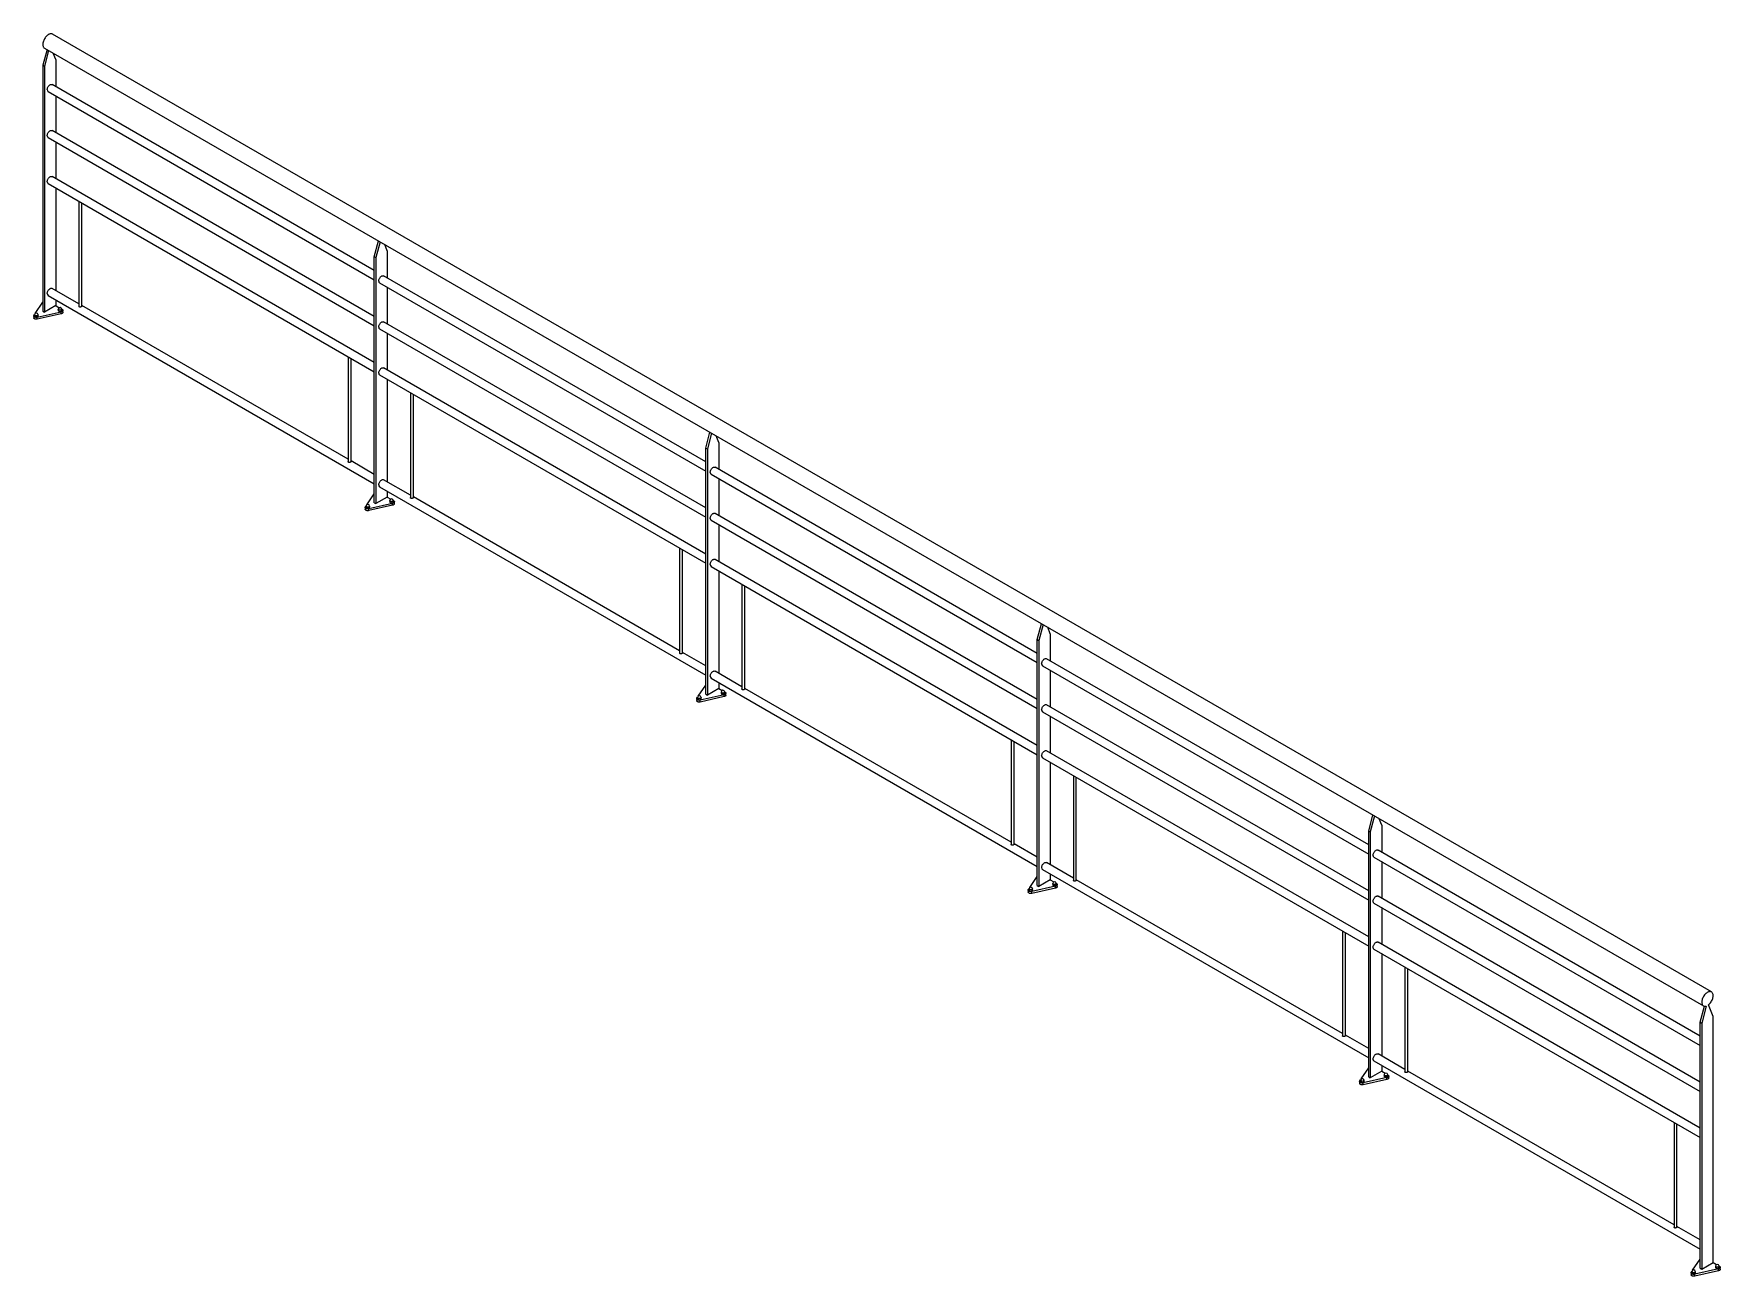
# Paper-space layout '_Isométrique' of a CAD drawing. Header units: millimetres. Extents: x -5197 to 40, y -414 to 3443.
import ezdxf

# ---------------------------------------------------------------- set-up
doc = ezdxf.new("R2010")
doc.units = ezdxf.units.MM

psp = doc.layouts.new('_Isométrique')

# ---------------------------------------------------------------- linework, layer by layer
at = {"color": 7, "linetype": 'Continuous', "lineweight": 15}
for p, q in [((12.5, 468.5), (-5138.8, 3442.3)), ((-5155.9, 3394.4), (-5169, 3345.5)), ((-5151, 3391.6), (-5164, 3342.6)), ((-5163.8, 3399), (-12.5, 425.2)), ((-5128.6, 3363.1), (-5136.4, 3383.2)), ((-5128.6, 3363.1), (-5128.6, 3279.1)), ((-5169, 3345.5), (-5164, 3342.6)), ((-5169, 3345.5), (-5169, 2581.6)), ((-5164, 3342.6), (-5164, 2578.8)), ((-5152.6, 3264), (-4139.7, 2679.3)), ((-4139.7, 2708.2), (-5140.1, 3285.7)), ((-5128.6, 3250.2), (-5128.6, 3136.2)), ((-4139.7, 2565.3), (-5140.1, 3142.8)), ((-5152.6, 3121.1), (-4139.7, 2536.4)), ((-5128.6, 3107.3), (-5128.6, 2993.3)), ((-4139.7, 2422.4), (-5140.1, 2999.9)), ((-5152.6, 2978.2), (-4139.7, 2393.5)), ((-5128.6, 2964.4), (-5128.6, 2646.3)), ((-5056.6, 2922.8), (-5056.6, 2597.5)), ((-5047.6, 2597.5), (-5047.6, 2917.6)), ((-4139.7, 2751.3), (-4126.6, 2800.2)), ((-4121.7, 2797.4), (-4134.7, 2748.5)), ((-4099.4, 2768.9), (-4107.1, 2789)), ((-4139.7, 2751.3), (-4134.7, 2748.5)), ((-4139.7, 1987.4), (-4139.7, 2751.3)), ((-4134.7, 2748.5), (-4134.7, 1984.6)), ((-4099.4, 2768.9), (-4099.4, 2684.9)), ((-3110.4, 2114), (-4110.8, 2691.5)), ((-5152.6, 2631.2), (-4139.7, 2046.5)), ((-5056.6, 2604.7), (-5140.1, 2652.9)), ((-4123.3, 2669.9), (-3110.4, 2085.1)), ((-4099.4, 2656), (-4099.4, 2542)), ((-5197.2, 2567.2), (-5197.2, 2561.5)), ((-5196.6, 2568.9), (-5194.3, 2572.4)), ((-5194.5, 2570.9), (-5194.5, 2567.2)), ((-5192.3, 2575.3), (-5169, 2609.7)), ((-5112.2, 2579.5), (-5186, 2562.8)), ((-5112.2, 2573.7), (-5186, 2557.1)), ((-5183.5, 2567.2), (-5183.5, 2570.9)), ((-5169, 2581.6), (-5164, 2578.8)), ((-5128.6, 2599.2), (-5164, 2578.8)), ((-5128.6, 2617.4), (-5128.6, 2599.2)), ((-5128.6, 2599.2), (-5117.8, 2592.9)), ((-5121, 2588), (-5121, 2584.3)), ((-5112.2, 2573.7), (-5112.2, 2579.5)), ((-5110, 2588.4), (-5109.2, 2587.9)), ((-5110, 2584.3), (-5110, 2588)), ((-5106.5, 2578.6), (-5106.5, 2584.3)), ((-4220.8, 2122.2), (-5047.6, 2599.5)), ((-5186, 2557.1), (-5186, 2562.8)), ((-4123.3, 2527), (-3110.4, 1942.2)), ((-3110.4, 1971.1), (-4110.8, 2548.6)), ((-4099.4, 2513.1), (-4099.4, 2399.1)), ((-4220.8, 2440.3), (-4220.8, 2115)), ((-4211.8, 2115), (-4211.8, 2435.1)), ((-4123.3, 2384.1), (-3110.4, 1799.3)), ((-3110.4, 1828.2), (-4110.8, 2405.7)), ((-4099.4, 2370.3), (-4099.4, 2052.1)), ((-4027.3, 2328.6), (-4027.3, 2003.3)), ((-4018.3, 2003.3), (-4018.3, 2323.4)), ((-3110.4, 2157.1), (-3097.4, 2206.1)), ((-3092.4, 2203.2), (-3105.5, 2154.3)), ((-3110.4, 2157.1), (-3105.5, 2154.3)), ((-3110.4, 1393.3), (-3110.4, 2157.1)), ((-3105.5, 2154.3), (-3105.5, 1390.4)), ((-3070.1, 2174.7), (-3077.9, 2194.8)), ((-3070.1, 2174.7), (-3070.1, 2090.7)), ((-4139.7, 2075.4), (-4211.8, 2117)), ((-2081.2, 1519.8), (-3081.5, 2097.3)), ((-4027.3, 2010.5), (-4110.8, 2058.7)), ((-3094, 2075.7), (-2081.2, 1490.9)), ((-3070.1, 2061.9), (-3070.1, 1947.8)), ((-4163, 1981.1), (-4139.7, 2015.5)), ((-4099.4, 2005), (-4134.7, 1984.6)), ((-4123.3, 2037), (-3110.4, 1452.3)), ((-4099.4, 2023.2), (-4099.4, 2005)), ((-4099.4, 2005), (-4088.6, 1998.8)), ((-4091.7, 1993.8), (-4091.7, 1990.1)), ((-4080.8, 1994.2), (-4079.9, 1993.8)), ((-4080.7, 1990.1), (-4080.7, 1993.8)), ((-4077.3, 1984.4), (-4077.3, 1990.1)), ((-3191.5, 1528), (-4018.3, 2005.3)), ((-4167.9, 1973), (-4167.9, 1967.3)), ((-4167.3, 1974.7), (-4165, 1978.2)), ((-4165.2, 1976.7), (-4165.2, 1973)), ((-4083, 1985.3), (-4156.7, 1968.6)), ((-4083, 1979.6), (-4156.7, 1962.9)), ((-4156.7, 1962.9), (-4156.7, 1968.6)), ((-4154.2, 1973), (-4154.2, 1976.7)), ((-4139.7, 1987.4), (-4134.7, 1984.6)), ((-4083, 1979.6), (-4083, 1985.3)), ((-2081.2, 1376.9), (-3081.5, 1954.4)), ((-3094, 1932.8), (-2081.2, 1348.1)), ((-3070.1, 1919), (-3070.1, 1804.9)), ((-3191.5, 1846.1), (-3191.5, 1520.8)), ((-3182.5, 1520.8), (-3182.5, 1841)), ((-3094, 1789.9), (-2081.2, 1205.2)), ((-2081.2, 1234), (-3081.5, 1811.5)), ((-3070.1, 1776.1), (-3070.1, 1457.9)), ((-2998, 1734.5), (-2998, 1409.1)), ((-2989, 1409.1), (-2989, 1729.3)), ((-2081.2, 1563), (-2068.1, 1611.9)), ((-2063.2, 1609), (-2076.2, 1560.1)), ((-2040.9, 1580.5), (-2048.6, 1600.6)), ((-2040.9, 1580.5), (-2040.9, 1496.5)), ((-3110.4, 1481.2), (-3182.5, 1522.8)), ((-2081.2, 1563), (-2076.2, 1560.1)), ((-2081.2, 799.1), (-2081.2, 1563)), ((-2076.2, 1560.1), (-2076.2, 796.2)), ((-2064.8, 1481.5), (-1051.9, 896.8)), ((-1051.9, 925.6), (-2052.3, 1503.1)), ((-2040.9, 1467.7), (-2040.9, 1353.7)), ((-3133.8, 1386.9), (-3110.4, 1421.4)), ((-3094, 1442.9), (-2081.2, 858.1)), ((-2998, 1416.3), (-3081.5, 1464.5)), ((-3070.1, 1429), (-3070.1, 1410.8)), ((-3138.6, 1378.8), (-3138.6, 1373.1)), ((-3138.1, 1380.6), (-3135.7, 1384)), ((-3135.9, 1382.5), (-3135.9, 1378.8)), ((-3053.7, 1391.1), (-3127.5, 1374.4)), ((-3053.7, 1385.4), (-3127.5, 1368.7)), ((-3127.5, 1368.7), (-3127.5, 1374.4)), ((-3124.9, 1378.8), (-3124.9, 1382.5)), ((-3110.4, 1393.3), (-3105.5, 1390.4)), ((-3070.1, 1410.8), (-3105.5, 1390.4)), ((-3070.1, 1410.8), (-3059.3, 1404.6)), ((-3062.5, 1399.6), (-3062.5, 1395.9)), ((-3053.7, 1385.4), (-3053.7, 1391.1)), ((-3051.5, 1400.1), (-3050.6, 1399.6)), ((-3051.5, 1395.9), (-3051.5, 1399.6)), ((-3048, 1390.2), (-3048, 1395.9)), ((-2162.2, 933.8), (-2989, 1411.1)), ((-2064.8, 1338.6), (-1051.9, 753.9)), ((-1051.9, 782.7), (-2052.3, 1360.2)), ((-2040.9, 1324.8), (-2040.9, 1210.8)), ((-2162.2, 1252), (-2162.2, 926.6)), ((-2153.2, 926.6), (-2153.2, 1246.8)), ((-1051.9, 639.8), (-2052.3, 1217.4)), ((-2064.8, 1195.7), (-1051.9, 611)), ((-2040.9, 1181.9), (-2040.9, 863.7)), ((-1968.8, 1140.3), (-1968.8, 815)), ((-1959.8, 815), (-1959.8, 1135.1)), ((-1051.9, 968.8), (-1038.9, 1017.7)), ((-1033.9, 1014.8), (-1046.9, 965.9)), ((-1011.6, 986.3), (-1019.3, 1006.4)), ((-1051.9, 968.8), (-1046.9, 965.9)), ((-1051.9, 204.9), (-1051.9, 968.8)), ((-1046.9, 965.9), (-1046.9, 202)), ((-1011.6, 986.3), (-1011.6, 902.4)), ((-2081.2, 887), (-2153.2, 928.6)), ((-22.6, 331.5), (-1023, 909)), ((-2064.8, 848.7), (-1051.9, 263.9)), ((-1968.8, 822.1), (-2052.3, 870.3)), ((-1035.5, 887.3), (-22.6, 302.6)), ((-1011.6, 873.5), (-1011.6, 759.5)), ((-2108.8, 786.4), (-2106.5, 789.8)), ((-2106.7, 788.3), (-2106.7, 784.7)), ((-2104.5, 792.7), (-2081.2, 827.2)), ((-2024.5, 796.9), (-2098.2, 780.3)), ((-2024.5, 791.2), (-2098.2, 774.5)), ((-2095.7, 784.7), (-2095.7, 788.3)), ((-2081.2, 799.1), (-2076.2, 796.2)), ((-2040.9, 816.6), (-2076.2, 796.2)), ((-2040.9, 834.9), (-2040.9, 816.6)), ((-2040.9, 816.6), (-2030, 810.4)), ((-2033.2, 805.4), (-2033.2, 801.7)), ((-2024.5, 791.2), (-2024.5, 796.9)), ((-2022.2, 805.9), (-2021.4, 805.4)), ((-2022.2, 801.7), (-2022.2, 805.4)), ((-2018.8, 796), (-2018.8, 801.7)), ((-1133, 339.6), (-1959.8, 816.9)), ((-2109.4, 784.7), (-2109.4, 778.9)), ((-2098.2, 774.5), (-2098.2, 780.3)), ((-1035.5, 744.4), (-22.6, 159.7)), ((-22.6, 188.6), (-1023, 766.1)), ((-1011.6, 730.6), (-1011.6, 616.6)), ((-1133, 657.8), (-1133, 332.5)), ((-1124, 332.5), (-1124, 652.6)), ((-1035.5, 601.5), (-22.6, 16.8)), ((-22.6, 45.7), (-1023, 623.2)), ((-1011.6, 587.7), (-1011.6, 269.5)), ((-939.5, 546.1), (-939.5, 220.8)), ((-930.5, 220.8), (-930.5, 540.9)), ((-22.6, 374.6), (-9.4, 424.1)), ((-3.5, 424.8), (-17.7, 371.7)), ((17.7, 392.1), (3.5, 428.9)), ((-22.6, 374.6), (-17.7, 371.7)), ((-22.6, -389.3), (-22.6, 374.6)), ((-17.7, 371.7), (-17.7, -392.1)), ((17.7, -371.7), (17.7, 392.1)), ((-1051.9, 292.8), (-1124, 334.4)), ((-939.5, 227.9), (-1023, 276.1)), ((-1075.3, 198.5), (-1051.9, 233)), ((-1011.6, 222.4), (-1046.9, 202)), ((-1035.5, 254.5), (-22.6, -330.2)), ((-1011.6, 240.7), (-1011.6, 222.4)), ((-1011.6, 222.4), (-1000.8, 216.2)), ((-1004, 211.2), (-1004, 207.5)), ((-993, 211.7), (-992.1, 211.2)), ((-993, 207.5), (-993, 211.2)), ((-103.7, -254.6), (-930.5, 222.7)), ((-1080.1, 190.5), (-1080.1, 184.8)), ((-1079.5, 192.2), (-1077.2, 195.6)), ((-1077.4, 194.2), (-1077.4, 190.5)), ((-995.2, 202.7), (-1068.9, 186.1)), ((-995.2, 197), (-1068.9, 180.4)), ((-1068.9, 180.4), (-1068.9, 186.1)), ((-1066.4, 190.5), (-1066.4, 194.2)), ((-1051.9, 204.9), (-1046.9, 202)), ((-995.2, 197), (-995.2, 202.7)), ((-989.5, 201.8), (-989.5, 207.5)), ((-103.7, 63.6), (-103.7, -261.7)), ((-94.7, -261.7), (-94.7, 58.4)), ((-22.6, -301.4), (-94.7, -259.8)), ((-46, -395.7), (-22.6, -361.2)), ((-50.8, -403.7), (-50.8, -409.4)), ((-50.3, -402), (-47.9, -398.5)), ((-48.1, -400), (-48.1, -403.7)), ((34.1, -391.5), (-39.7, -408.1)), ((34.1, -397.2), (-39.7, -413.8)), ((-39.7, -413.8), (-39.7, -408.1)), ((-37.1, -403.7), (-37.1, -400)), ((-22.6, -389.3), (-17.7, -392.1)), ((-17.7, -392.1), (17.7, -371.7)), ((17.7, -371.7), (28.5, -378)), ((25.3, -383), (25.3, -386.6)), ((34.1, -397.2), (34.1, -391.5)), ((36.3, -382.5), (37.2, -383)), ((36.3, -386.6), (36.3, -383)), ((39.8, -392.3), (39.8, -386.6))]:
    psp.add_line(p, q, dxfattribs=at)
at = {"color": 7, "linetype": 'Continuous', "lineweight": 15, "flags": 128}
for points in [[(-5138.8, 3442.3), (-5138.8, 3442.3), (-5140.4, 3443), (-5142.2, 3443.4), (-5144.1, 3443.4), (-5146, 3443.1), (-5148.1, 3442.5), (-5150.2, 3441.6), (-5152.3, 3440.4), (-5154.4, 3438.9), (-5156.5, 3437.1), (-5158.5, 3435.1), (-5160.4, 3432.9), (-5162.1, 3430.5), (-5163.7, 3428), (-5165.1, 3425.3), (-5166.3, 3422.6), (-5167.3, 3419.9), (-5168.1, 3417.1), (-5168.6, 3414.5), (-5168.9, 3411.9), (-5168.9, 3409.4), (-5168.7, 3407.1), (-5168.2, 3405), (-5167.5, 3403.1), (-5166.5, 3401.5), (-5165.4, 3400.1), (-5164, 3399.1), (-5163.8, 3399)], [(-5155.2, 3269.8), (-5155, 3271.6), (-5154.7, 3273.5), (-5154, 3275.4), (-5153.2, 3277.3), (-5152.2, 3279.2), (-5151, 3280.9), (-5149.6, 3282.4), (-5148.2, 3283.8), (-5146.7, 3284.8), (-5145.2, 3285.6), (-5143.7, 3286.1), (-5142.3, 3286.3), (-5141.1, 3286.1), (-5140.1, 3285.7)], [(-5155.2, 3126.9), (-5155, 3128.7), (-5154.7, 3130.6), (-5154, 3132.5), (-5153.2, 3134.4), (-5152.2, 3136.3), (-5151, 3138), (-5149.6, 3139.5), (-5148.2, 3140.9), (-5146.7, 3142), (-5145.2, 3142.7), (-5143.7, 3143.2), (-5142.3, 3143.4), (-5141.1, 3143.2), (-5140.1, 3142.8)], [(-5155.2, 2984), (-5155, 2985.8), (-5154.7, 2987.7), (-5154, 2989.6), (-5153.2, 2991.5), (-5152.2, 2993.4), (-5151, 2995.1), (-5149.6, 2996.6), (-5148.2, 2998), (-5146.7, 2999.1), (-5145.2, 2999.8), (-5143.7, 3000.3), (-5142.3, 3000.5), (-5141.1, 3000.3), (-5140.1, 2999.9)], [(-4125.9, 2675.6), (-4125.8, 2677.4), (-4125.4, 2679.3), (-4124.8, 2681.2), (-4123.9, 2683.1), (-4122.9, 2685), (-4121.7, 2686.7), (-4120.4, 2688.3), (-4118.9, 2689.6), (-4117.4, 2690.7), (-4115.9, 2691.5), (-4114.5, 2691.9), (-4113.1, 2692.1), (-4111.8, 2691.9), (-4110.8, 2691.5)], [(-5155.2, 2636.9), (-5155, 2638.7), (-5154.7, 2640.6), (-5154, 2642.6), (-5153.2, 2644.5), (-5152.2, 2646.3), (-5151, 2648.1), (-5149.6, 2649.6), (-5148.2, 2650.9), (-5146.7, 2652), (-5145.2, 2652.8), (-5143.7, 2653.3), (-5142.3, 2653.5), (-5141.1, 2653.3), (-5140.1, 2652.9)], [(-5186, 2562.8), (-5187.6, 2562.5), (-5189.4, 2562.5), (-5191.1, 2562.6), (-5192.7, 2563), (-5194.1, 2563.5), (-5195.3, 2564.2), (-5196.3, 2565.1), (-5196.9, 2566), (-5197.1, 2567), (-5197.1, 2568), (-5196.6, 2568.9)], [(-5192.9, 2565), (-5191.7, 2564.5), (-5190.4, 2564.1), (-5189, 2564), (-5187.5, 2564.1), (-5186.2, 2564.5), (-5185.1, 2565), (-5184.2, 2565.6), (-5183.7, 2566.4), (-5183.5, 2567.2)], [(-5119.4, 2582), (-5118.3, 2581.5), (-5116.9, 2581.2), (-5115.5, 2581.1), (-5114.1, 2581.2), (-5112.8, 2581.5), (-5111.6, 2582), (-5110.7, 2582.7), (-5110.2, 2583.5), (-5110, 2584.3)], [(-5109.2, 2587.9), (-5108, 2587.1), (-5107.2, 2586.2), (-5106.7, 2585.3), (-5106.5, 2584.2), (-5106.7, 2583.2), (-5107.3, 2582.2), (-5108.1, 2581.3), (-5109.3, 2580.6), (-5110.7, 2579.9), (-5112.2, 2579.5)], [(-5106.5, 2578.6), (-5106.5, 2578.5), (-5106.7, 2577.5), (-5107.3, 2576.5), (-5108.1, 2575.6), (-5109.3, 2574.8), (-5110.7, 2574.2), (-5112.2, 2573.7)], [(-5186, 2557.1), (-5187.6, 2556.8), (-5189.4, 2556.8), (-5191.1, 2556.9), (-5192.7, 2557.3), (-5194.1, 2557.8), (-5195.3, 2558.5), (-5196.3, 2559.4), (-5196.9, 2560.3), (-5197.1, 2561.3), (-5197.2, 2561.5)], [(-4125.9, 2532.7), (-4125.8, 2534.5), (-4125.4, 2536.4), (-4124.8, 2538.3), (-4123.9, 2540.2), (-4122.9, 2542.1), (-4121.7, 2543.8), (-4120.4, 2545.4), (-4118.9, 2546.7), (-4117.4, 2547.8), (-4115.9, 2548.6), (-4114.5, 2549), (-4113.1, 2549.2), (-4111.8, 2549), (-4110.8, 2548.6)], [(-4125.9, 2389.8), (-4125.8, 2391.6), (-4125.4, 2393.5), (-4124.8, 2395.4), (-4123.9, 2397.3), (-4122.9, 2399.2), (-4121.7, 2400.9), (-4120.4, 2402.5), (-4118.9, 2403.8), (-4117.4, 2404.9), (-4115.9, 2405.7), (-4114.5, 2406.1), (-4113.1, 2406.3), (-4111.8, 2406.1), (-4110.8, 2405.7)], [(-3096.6, 2081.4), (-3096.5, 2083.2), (-3096.1, 2085.1), (-3095.5, 2087), (-3094.7, 2088.9), (-3093.6, 2090.8), (-3092.4, 2092.5), (-3091.1, 2094.1), (-3089.7, 2095.4), (-3088.2, 2096.5), (-3086.7, 2097.3), (-3085.2, 2097.8), (-3083.8, 2097.9), (-3082.5, 2097.7), (-3081.5, 2097.3)], [(-4125.9, 2042.8), (-4125.8, 2044.6), (-4125.4, 2046.5), (-4124.8, 2048.4), (-4123.9, 2050.3), (-4122.9, 2052.2), (-4121.7, 2053.9), (-4120.4, 2055.4), (-4118.9, 2056.8), (-4117.4, 2057.8), (-4115.9, 2058.6), (-4114.5, 2059.1), (-4113.1, 2059.3), (-4111.8, 2059.1), (-4110.8, 2058.7)], [(-4090.1, 1987.8), (-4089, 1987.3), (-4087.7, 1987), (-4086.2, 1986.9), (-4084.8, 1987), (-4083.5, 1987.3), (-4082.4, 1987.8), (-4081.5, 1988.5), (-4080.9, 1989.3), (-4080.7, 1990.1)], [(-4079.9, 1993.8), (-4078.8, 1993), (-4078, 1992.1), (-4077.4, 1991.1), (-4077.3, 1990.1), (-4077.5, 1989), (-4078, 1988.1), (-4078.9, 1987.2), (-4080, 1986.4), (-4081.4, 1985.7), (-4083, 1985.3)], [(-4156.7, 1968.6), (-4158.4, 1968.4), (-4160.1, 1968.3), (-4161.8, 1968.5), (-4163.4, 1968.8), (-4164.9, 1969.4), (-4166.1, 1970.1), (-4167, 1970.9), (-4167.6, 1971.8), (-4167.9, 1972.8), (-4167.8, 1973.8), (-4167.3, 1974.7)], [(-4156.7, 1962.9), (-4158.4, 1962.6), (-4160.1, 1962.6), (-4161.8, 1962.7), (-4163.4, 1963.1), (-4164.9, 1963.6), (-4166.1, 1964.3), (-4167, 1965.2), (-4167.6, 1966.1), (-4167.9, 1967.1), (-4167.9, 1967.3)], [(-4163.6, 1970.8), (-4162.5, 1970.3), (-4161.1, 1970), (-4159.7, 1969.9), (-4158.3, 1970), (-4157, 1970.3), (-4155.8, 1970.8), (-4154.9, 1971.4), (-4154.4, 1972.2), (-4154.2, 1973)], [(-4077.3, 1984.4), (-4077.3, 1984.3), (-4077.5, 1983.3), (-4078, 1982.3), (-4078.9, 1981.4), (-4080, 1980.7), (-4081.4, 1980), (-4083, 1979.6)], [(-3096.6, 1938.5), (-3096.5, 1940.3), (-3096.1, 1942.2), (-3095.5, 1944.1), (-3094.7, 1946), (-3093.6, 1947.9), (-3092.4, 1949.6), (-3091.1, 1951.2), (-3089.7, 1952.5), (-3088.2, 1953.6), (-3086.7, 1954.4), (-3085.2, 1954.9), (-3083.8, 1955), (-3082.5, 1954.8), (-3081.5, 1954.4)], [(-3096.6, 1795.6), (-3096.5, 1797.4), (-3096.1, 1799.3), (-3095.5, 1801.2), (-3094.7, 1803.2), (-3093.6, 1805), (-3092.4, 1806.7), (-3091.1, 1808.3), (-3089.7, 1809.6), (-3088.2, 1810.7), (-3086.7, 1811.5), (-3085.2, 1812), (-3083.8, 1812.1), (-3082.5, 1812), (-3081.5, 1811.5)], [(-2067.4, 1487.2), (-2067.2, 1489), (-2066.9, 1490.9), (-2066.2, 1492.8), (-2065.4, 1494.8), (-2064.4, 1496.6), (-2063.2, 1498.3), (-2061.8, 1499.9), (-2060.4, 1501.2), (-2058.9, 1502.3), (-2057.4, 1503.1), (-2055.9, 1503.6), (-2054.5, 1503.7), (-2053.3, 1503.6), (-2052.3, 1503.1)], [(-3096.6, 1448.6), (-3096.5, 1450.4), (-3096.1, 1452.3), (-3095.5, 1454.2), (-3094.7, 1456.1), (-3093.6, 1458), (-3092.4, 1459.7), (-3091.1, 1461.2), (-3089.7, 1462.6), (-3088.2, 1463.7), (-3086.7, 1464.5), (-3085.2, 1464.9), (-3083.8, 1465.1), (-3082.5, 1464.9), (-3081.5, 1464.5)], [(-3127.5, 1374.4), (-3129.1, 1374.2), (-3130.8, 1374.1), (-3132.5, 1374.3), (-3134.1, 1374.6), (-3135.6, 1375.2), (-3136.8, 1375.9), (-3137.7, 1376.7), (-3138.4, 1377.6), (-3138.6, 1378.6), (-3138.5, 1379.6), (-3138.1, 1380.6)], [(-3127.5, 1368.7), (-3129.1, 1368.5), (-3130.8, 1368.4), (-3132.5, 1368.6), (-3134.1, 1368.9), (-3135.6, 1369.5), (-3136.8, 1370.2), (-3137.7, 1371), (-3138.4, 1371.9), (-3138.6, 1372.9), (-3138.6, 1373.1)], [(-3134.3, 1376.6), (-3133.2, 1376.1), (-3131.9, 1375.8), (-3130.4, 1375.7), (-3129, 1375.8), (-3127.7, 1376.1), (-3126.6, 1376.6), (-3125.7, 1377.3), (-3125.1, 1378), (-3124.9, 1378.8)], [(-3060.9, 1393.7), (-3059.7, 1393.2), (-3058.4, 1392.8), (-3057, 1392.7), (-3055.6, 1392.8), (-3054.2, 1393.2), (-3053.1, 1393.7), (-3052.2, 1394.3), (-3051.7, 1395.1), (-3051.5, 1395.9)], [(-3050.6, 1399.6), (-3049.5, 1398.8), (-3048.7, 1397.9), (-3048.2, 1396.9), (-3048, 1395.9), (-3048.2, 1394.9), (-3048.7, 1393.9), (-3049.6, 1393), (-3050.7, 1392.2), (-3052.1, 1391.6), (-3053.7, 1391.1)], [(-3048, 1390.2), (-3048, 1390.2), (-3048.2, 1389.1), (-3048.7, 1388.2), (-3049.6, 1387.3), (-3050.7, 1386.5), (-3052.1, 1385.8), (-3053.7, 1385.4)], [(-2067.4, 1344.3), (-2067.2, 1346.1), (-2066.9, 1348), (-2066.2, 1349.9), (-2065.4, 1351.9), (-2064.4, 1353.7), (-2063.2, 1355.4), (-2061.8, 1357), (-2060.4, 1358.3), (-2058.9, 1359.4), (-2057.4, 1360.2), (-2055.9, 1360.7), (-2054.5, 1360.8), (-2053.3, 1360.7), (-2052.3, 1360.2)], [(-2067.4, 1201.4), (-2067.2, 1203.2), (-2066.9, 1205.1), (-2066.2, 1207.1), (-2065.4, 1209), (-2064.4, 1210.8), (-2063.2, 1212.5), (-2061.8, 1214.1), (-2060.4, 1215.4), (-2058.9, 1216.5), (-2057.4, 1217.3), (-2055.9, 1217.8), (-2054.5, 1217.9), (-2053.3, 1217.8), (-2052.3, 1217.4)], [(-1035.5, 887.3), (-1035.9, 887.6), (-1036.8, 888.4), (-1037.5, 889.6), (-1037.9, 891), (-1038.1, 892.6), (-1038, 894.4), (-1037.7, 896.2), (-1037.2, 898.2), (-1036.4, 900.1), (-1035.4, 902), (-1034.2, 903.7), (-1032.9, 905.3), (-1031.5, 906.7), (-1030, 907.9), (-1028.5, 908.7), (-1027, 909.3), (-1025.6, 909.5), (-1024.3, 909.5), (-1023.1, 909), (-1023, 909)], [(-2067.4, 854.4), (-2067.2, 856.2), (-2066.9, 858.1), (-2066.2, 860), (-2065.4, 861.9), (-2064.4, 863.8), (-2063.2, 865.5), (-2061.8, 867.1), (-2060.4, 868.4), (-2058.9, 869.5), (-2057.4, 870.3), (-2055.9, 870.8), (-2054.5, 870.9), (-2053.3, 870.7), (-2052.3, 870.3)], [(-2098.2, 780.3), (-2099.9, 780), (-2101.6, 779.9), (-2103.3, 780.1), (-2104.9, 780.4), (-2106.3, 781), (-2107.5, 781.7), (-2108.5, 782.5), (-2109.1, 783.5), (-2109.4, 784.4), (-2109.3, 785.4), (-2108.8, 786.4)], [(-2031.6, 799.5), (-2030.5, 799), (-2029.1, 798.7), (-2027.7, 798.6), (-2026.3, 798.7), (-2025, 799), (-2023.8, 799.5), (-2023, 800.1), (-2022.4, 800.9), (-2022.2, 801.7)], [(-2021.4, 805.4), (-2020.3, 804.6), (-2019.4, 803.7), (-2018.9, 802.7), (-2018.8, 801.7), (-2018.9, 800.7), (-2019.5, 799.7), (-2020.3, 798.8), (-2021.5, 798), (-2022.9, 797.4), (-2024.5, 796.9)], [(-2018.8, 796), (-2018.8, 796), (-2018.9, 795), (-2019.5, 794), (-2020.3, 793.1), (-2021.5, 792.3), (-2022.9, 791.7), (-2024.5, 791.2)], [(-2098.2, 774.5), (-2099.9, 774.3), (-2101.6, 774.2), (-2103.3, 774.4), (-2104.9, 774.7), (-2106.3, 775.3), (-2107.5, 776), (-2108.5, 776.8), (-2109.1, 777.7), (-2109.4, 778.7), (-2109.4, 778.9)], [(-2105.1, 782.4), (-2103.9, 781.9), (-2102.6, 781.6), (-2101.2, 781.5), (-2099.8, 781.6), (-2098.4, 781.9), (-2097.3, 782.4), (-2096.4, 783.1), (-2095.9, 783.8), (-2095.7, 784.7)], [(-1035.5, 744.4), (-1035.9, 744.7), (-1036.8, 745.5), (-1037.5, 746.7), (-1037.9, 748.1), (-1038.1, 749.7), (-1038, 751.5), (-1037.7, 753.4), (-1037.2, 755.3), (-1036.4, 757.2), (-1035.4, 759.1), (-1034.2, 760.8), (-1032.9, 762.4), (-1031.5, 763.8), (-1030, 765), (-1028.5, 765.8), (-1027, 766.4), (-1025.6, 766.6), (-1024.3, 766.6), (-1023.1, 766.1), (-1023, 766.1)], [(-1035.5, 601.5), (-1035.9, 601.8), (-1036.8, 602.7), (-1037.5, 603.8), (-1037.9, 605.2), (-1038.1, 606.8), (-1038, 608.6), (-1037.7, 610.5), (-1037.2, 612.4), (-1036.4, 614.3), (-1035.4, 616.2), (-1034.2, 617.9), (-1032.9, 619.5), (-1031.5, 620.9), (-1030, 622.1), (-1028.5, 623), (-1027, 623.5), (-1025.6, 623.8), (-1024.3, 623.7), (-1023.1, 623.2), (-1023, 623.2)], [(3.5, 428.9), (5.6, 430.7), (7.6, 432.8), (9.4, 435), (11.1, 437.4), (12.7, 440), (14.1, 442.6), (15.3, 445.3), (16.2, 448.1), (16.9, 450.8), (17.4, 453.5), (17.7, 456), (17.6, 458.5), (17.4, 460.7), (16.8, 462.8), (16.1, 464.6), (15.1, 466.2), (13.8, 467.5), (12.4, 468.5), (10.8, 469.2), (9.1, 469.6), (7.2, 469.7), (5.2, 469.4), (3.2, 468.8), (1.1, 467.8), (-1.1, 466.6), (-3.2, 465.1), (-5.2, 463.3), (-7.2, 461.3), (-9.1, 459.1), (-10.8, 456.7), (-12.4, 454.2), (-13.8, 451.5), (-15.1, 448.8), (-16.1, 446.1), (-16.8, 443.4), (-17.4, 440.7), (-17.6, 438.1), (-17.7, 435.7), (-17.4, 433.4), (-16.9, 431.2), (-16.2, 429.4), (-15.3, 427.7), (-14.1, 426.4), (-12.7, 425.3), (-11.1, 424.6), (-9.4, 424.1), (-7.6, 424), (-5.6, 424.3), (-3.5, 424.8)], [(-1035.5, 254.5), (-1035.9, 254.7), (-1036.8, 255.6), (-1037.5, 256.8), (-1037.9, 258.2), (-1038.1, 259.8), (-1038, 261.6), (-1037.7, 263.4), (-1037.2, 265.4), (-1036.4, 267.3), (-1035.4, 269.2), (-1034.2, 270.9), (-1032.9, 272.5), (-1031.5, 273.9), (-1030, 275.1), (-1028.5, 275.9), (-1027, 276.5), (-1025.6, 276.7), (-1024.3, 276.6), (-1023.1, 276.2), (-1023, 276.1)], [(-992.1, 211.2), (-991, 210.4), (-990.2, 209.5), (-989.7, 208.5), (-989.5, 207.5), (-989.7, 206.5), (-990.2, 205.5), (-991.1, 204.6), (-992.2, 203.8), (-993.6, 203.2), (-995.2, 202.7)], [(-1068.9, 186.1), (-1070.6, 185.8), (-1072.3, 185.8), (-1074, 185.9), (-1075.6, 186.3), (-1077.1, 186.8), (-1078.3, 187.5), (-1079.2, 188.3), (-1079.8, 189.3), (-1080.1, 190.3), (-1080, 191.2), (-1079.5, 192.2)], [(-1068.9, 180.4), (-1070.6, 180.1), (-1072.3, 180), (-1074, 180.2), (-1075.6, 180.5), (-1077.1, 181.1), (-1078.3, 181.8), (-1079.2, 182.6), (-1079.8, 183.6), (-1080.1, 184.5), (-1080.1, 184.8)], [(-1075.8, 188.2), (-1074.7, 187.7), (-1073.3, 187.4), (-1071.9, 187.3), (-1070.5, 187.4), (-1069.2, 187.7), (-1068, 188.2), (-1067.1, 188.9), (-1066.6, 189.7), (-1066.4, 190.5)], [(-1002.3, 205.3), (-1001.2, 204.8), (-999.9, 204.5), (-998.5, 204.4), (-997, 204.5), (-995.7, 204.8), (-994.6, 205.3), (-993.7, 206), (-993.1, 206.7), (-993, 207.5)], [(-989.5, 201.8), (-989.5, 201.8), (-989.7, 200.8), (-990.2, 199.8), (-991.1, 198.9), (-992.2, 198.1), (-993.6, 197.5), (-995.2, 197)], [(-39.7, -408.1), (-41.3, -408.4), (-43, -408.4), (-44.7, -408.3), (-46.4, -407.9), (-47.8, -407.4), (-49, -406.7), (-49.9, -405.8), (-50.6, -404.9), (-50.8, -403.9), (-50.7, -402.9), (-50.3, -402)], [(-39.7, -413.8), (-41.3, -414.1), (-43, -414.1), (-44.7, -414), (-46.4, -413.6), (-47.8, -413.1), (-49, -412.4), (-49.9, -411.6), (-50.6, -410.6), (-50.8, -409.6), (-50.8, -409.4)], [(-46.5, -405.9), (-45.4, -406.5), (-44.1, -406.8), (-42.6, -406.9), (-41.2, -406.8), (-39.9, -406.5), (-38.8, -405.9), (-37.9, -405.3), (-37.3, -404.5), (-37.1, -403.7)], [(26.9, -388.9), (28.1, -389.4), (29.4, -389.7), (30.8, -389.8), (32.2, -389.7), (33.6, -389.4), (34.7, -388.9), (35.6, -388.2), (36.1, -387.5), (36.3, -386.6)], [(37.2, -383), (38.3, -383.8), (39.1, -384.7), (39.6, -385.7), (39.8, -386.7), (39.6, -387.7), (39.1, -388.7), (38.2, -389.6), (37, -390.3), (35.7, -391), (34.1, -391.5)], [(39.8, -392.3), (39.8, -392.4), (39.6, -393.4), (39.1, -394.4), (38.2, -395.3), (37, -396.1), (35.7, -396.7), (34.1, -397.2)]]:
    psp.add_lwpolyline(points, dxfattribs=at)
at = {"color": 8, "linetype": 'Continuous', "lineweight": 15, "flags": 128}
for points in [[(-5183.5, 2570.9), (-5183.7, 2570.1), (-5184.2, 2569.3), (-5185.1, 2568.6), (-5186.2, 2568.1), (-5187.5, 2567.8), (-5189, 2567.7), (-5190.4, 2567.8), (-5191.7, 2568.1), (-5192.9, 2568.6), (-5193.7, 2569.3), (-5194.3, 2570.1), (-5194.5, 2570.9), (-5194.5, 2570.9)], [(-5110, 2588), (-5110.2, 2587.1), (-5110.7, 2586.4), (-5111.6, 2585.7), (-5112.8, 2585.2), (-5114.1, 2584.9), (-5115.5, 2584.8), (-5116.9, 2584.9), (-5118.3, 2585.2), (-5119.4, 2585.7), (-5120.3, 2586.4), (-5120.8, 2587.1), (-5121, 2588), (-5121, 2588)], [(-4080.7, 1993.8), (-4080.9, 1992.9), (-4081.5, 1992.2), (-4082.4, 1991.5), (-4083.5, 1991), (-4084.8, 1990.7), (-4086.2, 1990.6), (-4087.7, 1990.7), (-4089, 1991), (-4090.1, 1991.5), (-4091, 1992.2), (-4091.6, 1992.9), (-4091.7, 1993.8), (-4091.7, 1993.8)], [(-4154.2, 1976.7), (-4154.4, 1975.9), (-4154.9, 1975.1), (-4155.8, 1974.5), (-4157, 1974), (-4158.3, 1973.6), (-4159.7, 1973.5), (-4161.1, 1973.6), (-4162.5, 1974), (-4163.6, 1974.5), (-4164.5, 1975.1), (-4165, 1975.9), (-4165.2, 1976.7), (-4165.2, 1976.7)], [(-3124.9, 1382.5), (-3125.1, 1381.7), (-3125.7, 1380.9), (-3126.6, 1380.3), (-3127.7, 1379.8), (-3129, 1379.5), (-3130.4, 1379.3), (-3131.9, 1379.5), (-3133.2, 1379.8), (-3134.3, 1380.3), (-3135.2, 1380.9), (-3135.8, 1381.7), (-3135.9, 1382.5), (-3135.9, 1382.5)], [(-3051.5, 1399.6), (-3051.7, 1398.8), (-3052.2, 1398), (-3053.1, 1397.3), (-3054.2, 1396.8), (-3055.6, 1396.5), (-3057, 1396.4), (-3058.4, 1396.5), (-3059.7, 1396.8), (-3060.9, 1397.3), (-3061.7, 1398), (-3062.3, 1398.8), (-3062.5, 1399.6), (-3062.5, 1399.6)], [(-2095.7, 788.3), (-2095.9, 787.5), (-2096.4, 786.7), (-2097.3, 786.1), (-2098.4, 785.6), (-2099.8, 785.3), (-2101.2, 785.2), (-2102.6, 785.3), (-2103.9, 785.6), (-2105.1, 786.1), (-2105.9, 786.7), (-2106.5, 787.5), (-2106.7, 788.3)], [(-2022.2, 805.4), (-2022.4, 804.6), (-2023, 803.8), (-2023.8, 803.2), (-2025, 802.7), (-2026.3, 802.3), (-2027.7, 802.2), (-2029.1, 802.3), (-2030.5, 802.7), (-2031.6, 803.2), (-2032.5, 803.8), (-2033, 804.6), (-2033.2, 805.4)], [(-993, 211.2), (-993.1, 210.4), (-993.7, 209.6), (-994.6, 209), (-995.7, 208.5), (-997, 208.2), (-998.5, 208), (-999.9, 208.2), (-1001.2, 208.5), (-1002.3, 209), (-1003.2, 209.6), (-1003.8, 210.4), (-1004, 211.2)], [(-1066.4, 194.2), (-1066.6, 193.3), (-1067.1, 192.6), (-1068, 191.9), (-1069.2, 191.4), (-1070.5, 191.1), (-1071.9, 191), (-1073.3, 191.1), (-1074.7, 191.4), (-1075.8, 191.9), (-1076.7, 192.6), (-1077.2, 193.3), (-1077.4, 194.2)], [(-37.1, -400), (-37.3, -400.8), (-37.9, -401.6), (-38.8, -402.3), (-39.9, -402.8), (-41.2, -403.1), (-42.6, -403.2), (-44.1, -403.1), (-45.4, -402.8), (-46.5, -402.3), (-47.4, -401.6), (-48, -400.8), (-48.1, -400)], [(36.3, -383), (36.1, -383.8), (35.6, -384.5), (34.7, -385.2), (33.6, -385.7), (32.2, -386), (30.8, -386.1), (29.4, -386), (28.1, -385.7), (26.9, -385.2), (26.1, -384.5), (25.5, -383.8), (25.3, -383)]]:
    psp.add_lwpolyline(points, dxfattribs=at)
at = {"color": 7, "linetype": 'Continuous', "lineweight": 15}
for centre, radius, start, end in [((-5148.9, 3269.2), 6.31, 174.4799, 234.2079), ((-5148.9, 3126.3), 6.31, 174.4799, 234.2079), ((-5148.9, 2983.4), 6.31, 174.4799, 234.2079), ((-4119.6, 2675), 6.31, 174.4799, 234.2079), ((-5148.9, 2636.3), 6.31, 174.4799, 234.2079), ((-5189, 2570.9), 5.5, 0, 180), ((-5191.7, 2567.5), 2.76, 185.6298, 245.6904), ((-5115.5, 2588), 5.5, 0, 180), ((-5118.3, 2584.5), 2.76, 185.6298, 245.6904), ((-4119.6, 2532.1), 6.31, 174.4799, 234.2079), ((-4119.6, 2389.2), 6.31, 174.4799, 234.2079), ((-4119.6, 2042.2), 6.31, 174.4799, 234.2079), ((-3090.4, 2080.8), 6.31, 174.4799, 234.2079), ((-4086.2, 1993.8), 5.5, 360, 180), ((-4089, 1990.4), 2.76, 185.6298, 245.6904), ((-4159.7, 1976.7), 5.5, 0, 180), ((-4162.5, 1973.3), 2.76, 185.6298, 245.6904), ((-3090.4, 1937.9), 6.31, 174.4799, 234.2079), ((-3090.4, 1795), 6.31, 174.4799, 234.2079), ((-2061.1, 1486.6), 6.31, 174.4799, 234.2079), ((-3090.4, 1448), 6.31, 174.4799, 234.2079), ((-3130.4, 1382.5), 5.5, 360, 180), ((-3133.2, 1379.1), 2.76, 185.6298, 245.6904), ((-3057, 1399.6), 5.5, 360, 180), ((-3059.7, 1396.2), 2.76, 185.6298, 245.6904), ((-2061.1, 1343.7), 6.31, 174.4799, 234.2079), ((-2061.1, 1200.8), 6.31, 174.4799, 234.2079), ((-2061.1, 853.8), 6.31, 174.4799, 234.2079), ((-2101.2, 788.3), 5.5, 360, 180), ((-2027.7, 805.4), 5.5, 360, 180), ((-2030.5, 802), 2.76, 185.6298, 245.6904), ((-2103.9, 784.9), 2.76, 185.6298, 245.6904), ((-998.5, 211.2), 5.5, 0, 180), ((-1071.9, 194.2), 5.5, 0, 180), ((-1074.7, 190.8), 2.76, 185.6298, 245.6904), ((-1001.2, 207.8), 2.76, 185.6298, 245.6904), ((-42.6, -400), 5.5, 0, 180), ((-45.4, -403.4), 2.76, 185.6298, 245.6904), ((30.8, -383), 5.5, 0, 180), ((28.1, -386.4), 2.76, 185.6298, 245.6904)]:
    psp.add_arc(centre, radius, start, end, dxfattribs=at)
for points, knots in [([(-5055.2, 2595.3), (-5055.6, 2595.5), (-5056.2, 2596), (-5056.6, 2596.8), (-5056.5, 2597.3), (-5056.5, 2597.5)], [0, 0, 0, 0, 0.4101801, 0.8196902, 1, 1, 1, 1]), ([(-5047.6, 2597.5), (-5047.6, 2597.5), (-5047.5, 2597.3), (-5047.8, 2596.8), (-5048.5, 2596.2), (-5049.7, 2595.6), (-5051, 2595.1), (-5052.5, 2594.8), (-5054, 2594.8), (-5054.8, 2595.1), (-5055.2, 2595.3)], [0, 0, 0, 0, 0.005333, 0.1509, 0.295665, 0.432593, 0.566703, 0.706273, 0.852446, 1, 1, 1, 1]), ([(-4219.4, 2112.8), (-4219.8, 2113.1), (-4220.4, 2113.5), (-4220.8, 2114.4), (-4220.7, 2114.9), (-4220.7, 2115)], [0, 0, 0, 0, 0.4101801, 0.8196902, 1, 1, 1, 1]), ([(-4211.8, 2115), (-4211.8, 2115), (-4211.7, 2114.8), (-4212, 2114.3), (-4212.7, 2113.7), (-4213.9, 2113.1), (-4215.2, 2112.6), (-4216.7, 2112.3), (-4218.2, 2112.3), (-4219, 2112.6), (-4219.4, 2112.8)], [0, 0, 0, 0, 0.005333, 0.1509, 0.295665, 0.432593, 0.566703, 0.706273, 0.852446, 1, 1, 1, 1]), ([(-4026, 2001.1), (-4026.3, 2001.4), (-4026.9, 2001.8), (-4027.3, 2002.7), (-4027.3, 2003.2), (-4027.2, 2003.3)], [0, 0, 0, 0, 0.4101801, 0.8196902, 1, 1, 1, 1]), ([(-4018.3, 2003.3), (-4018.3, 2003.3), (-4018.2, 2003.1), (-4018.5, 2002.6), (-4019.3, 2002), (-4020.4, 2001.4), (-4021.8, 2000.9), (-4023.2, 2000.6), (-4024.8, 2000.6), (-4025.6, 2001), (-4026, 2001.1)], [0, 0, 0, 0, 0.005333, 0.1509, 0.295665, 0.432593, 0.566703, 0.706273, 0.852446, 1, 1, 1, 1]), ([(-3190.2, 1518.6), (-3190.5, 1518.9), (-3191.1, 1519.3), (-3191.5, 1520.2), (-3191.5, 1520.7), (-3191.4, 1520.8)], [0, 0, 0, 0, 0.4101801, 0.8196902, 1, 1, 1, 1]), ([(-3182.5, 1520.8), (-3182.5, 1520.8), (-3182.4, 1520.6), (-3182.7, 1520.1), (-3183.5, 1519.5), (-3184.6, 1518.9), (-3186, 1518.4), (-3187.4, 1518.1), (-3189, 1518.1), (-3189.8, 1518.5), (-3190.2, 1518.6)], [0, 0, 0, 0, 0.005333, 0.1509, 0.295665, 0.432593, 0.566703, 0.706273, 0.852446, 1, 1, 1, 1]), ([(-2996.7, 1407), (-2997, 1407.2), (-2997.6, 1407.7), (-2998, 1408.5), (-2998, 1409), (-2998, 1409.1)], [0, 0, 0, 0, 0.4101801, 0.8196902, 1, 1, 1, 1]), ([(-2989, 1409.1), (-2989, 1409.1), (-2989, 1408.9), (-2989.3, 1408.5), (-2990, 1407.8), (-2991.1, 1407.2), (-2992.5, 1406.7), (-2994, 1406.4), (-2995.5, 1406.4), (-2996.3, 1406.8), (-2996.7, 1407)], [0, 0, 0, 0, 0.005333, 0.1509, 0.295665, 0.432593, 0.566703, 0.706273, 0.852446, 1, 1, 1, 1]), ([(-2160.9, 924.5), (-2161.2, 924.7), (-2161.8, 925.2), (-2162.2, 926), (-2162.2, 926.5), (-2162.2, 926.6)], [0, 0, 0, 0, 0.4101801, 0.8196902, 1, 1, 1, 1]), ([(-2153.2, 926.6), (-2153.2, 926.6), (-2153.2, 926.4), (-2153.5, 926), (-2154.2, 925.3), (-2155.3, 924.7), (-2156.7, 924.2), (-2158.2, 923.9), (-2159.7, 923.9), (-2160.5, 924.3), (-2160.9, 924.5)], [0, 0, 0, 0, 0.005333, 0.1509, 0.295665, 0.432593, 0.566703, 0.706273, 0.852446, 1, 1, 1, 1]), ([(-1967.5, 812.8), (-1967.8, 813), (-1968.4, 813.5), (-1968.8, 814.3), (-1968.7, 814.8), (-1968.7, 815)], [0, 0, 0, 0, 0.4101801, 0.8196902, 1, 1, 1, 1]), ([(-1959.8, 815), (-1959.8, 814.9), (-1959.7, 814.7), (-1960, 814.3), (-1960.7, 813.6), (-1961.9, 813), (-1963.2, 812.5), (-1964.7, 812.3), (-1966.2, 812.2), (-1967, 812.6), (-1967.5, 812.8)], [0, 0, 0, 0, 0.005333, 0.1509, 0.295665, 0.432593, 0.566703, 0.706273, 0.852446, 1, 1, 1, 1]), ([(-1131.7, 330.3), (-1132, 330.5), (-1132.6, 331), (-1133, 331.8), (-1132.9, 332.3), (-1132.9, 332.5)], [0, 0, 0, 0, 0.41018, 0.81969, 1, 1, 1, 1]), ([(-1124, 332.5), (-1124, 332.5), (-1123.9, 332.2), (-1124.2, 331.8), (-1124.9, 331.1), (-1126.1, 330.5), (-1127.4, 330), (-1128.9, 329.8), (-1130.4, 329.8), (-1131.2, 330.1), (-1131.7, 330.3)], [0, 0, 0, 0, 0.005333, 0.1509, 0.295665, 0.432593, 0.566703, 0.706273, 0.852446, 1, 1, 1, 1]), ([(-938.2, 218.6), (-938.5, 218.8), (-939.1, 219.3), (-939.5, 220.1), (-939.5, 220.6), (-939.4, 220.8)], [0, 0, 0, 0, 0.41018, 0.81969, 1, 1, 1, 1]), ([(-930.5, 220.8), (-930.5, 220.8), (-930.4, 220.5), (-930.7, 220.1), (-931.5, 219.4), (-932.6, 218.8), (-934, 218.4), (-935.4, 218.1), (-937, 218.1), (-937.8, 218.4), (-938.2, 218.6)], [0, 0, 0, 0, 0.005333, 0.1509, 0.295665, 0.432593, 0.566703, 0.706273, 0.852446, 1, 1, 1, 1]), ([(-102.4, -263.9), (-102.7, -263.7), (-103.3, -263.2), (-103.7, -262.4), (-103.7, -261.9), (-103.6, -261.7)], [0, 0, 0, 0, 0.41018, 0.81969, 1, 1, 1, 1]), ([(-94.7, -261.7), (-94.7, -261.7), (-94.6, -262), (-94.9, -262.4), (-95.7, -263.1), (-96.8, -263.7), (-98.2, -264.1), (-99.6, -264.4), (-101.2, -264.4), (-102, -264.1), (-102.4, -263.9)], [0, 0, 0, 0, 0.005333, 0.1509, 0.295665, 0.432593, 0.566703, 0.706273, 0.852446, 1, 1, 1, 1])]:
    psp.add_open_spline(points, degree=3, knots=knots, dxfattribs=at)

doc.saveas('drawing.dxf')
